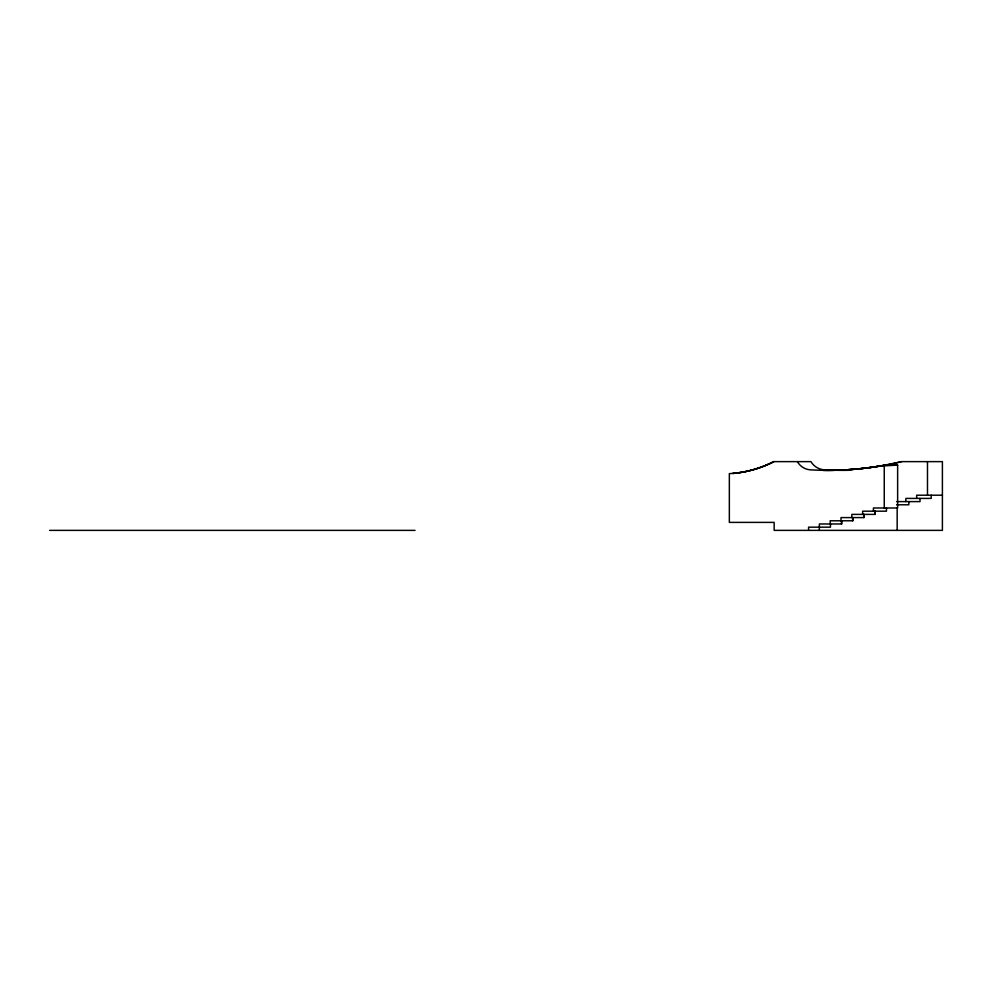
<?xml version="1.0" encoding="UTF-8"?>
<svg xmlns="http://www.w3.org/2000/svg" width="992" height="992" viewBox="0 0 992 992"><rect width="100%" height="100%" fill="white"/><g stroke="black" fill="none" stroke-linecap="round" stroke-linejoin="round"><path stroke-width="1.49" d="M873.431 511.19L873.431 507.991L897.636 507.991L897.636 465.087L879.061 466.178A324.372 318.816 -90 0 1 810.439 469.848A16.529 16.244 -90 0 1 797.357 461.615M897.636 465.087L886.612 464.851A324.409 318.854 -90 0 1 822.666 470.295A335.755 324.31 90 0 0 901.579 461.627L942.4 461.627L942.4 530.373L774.157 530.373L774.157 522.387L729.343 522.387L729.343 473.63L732.877 473.407A117.936 113.906 90 0 0 773.859 461.627L810.935 461.627A16.852 16.852 0 0 0 824.501 469.848A335.928 335.928 0 0 0 848.259 470.307M942.4 495.206L916.67 495.206L916.67 498.406M896.582 501.605L920.018 501.605L920.018 498.406M896.582 504.792L908.833 504.792L908.833 501.605M49.6 530.373L415.04 530.373M931.215 495.206L931.215 498.406L905.857 498.406L905.857 501.605M927.483 461.627L927.483 495.206M897.165 507.991L897.165 530.373M886.451 507.991L886.451 511.19L862.631 511.19L862.631 514.389M884.244 465.26L884.244 507.991M875.254 511.19L875.254 514.389L851.818 514.389L851.818 517.588M874.919 511.19L874.919 514.389M864.069 514.389L864.069 517.588L841.005 517.588L841.005 520.788M863.796 514.389L863.796 517.588M852.872 517.588L852.872 520.788L830.192 520.788L830.192 523.974M852.674 517.588L852.674 520.788M841.687 520.788L841.687 523.974L819.392 523.974L819.305 530.373M841.551 520.788L841.551 523.974M830.49 523.974L830.428 527.174L808.579 527.174L808.579 530.373M901.579 461.627A335.755 324.31 -90 0 1 822.666 470.295M732.877 473.42A114.39 112.418 -90 0 0 773.859 461.615A114.39 112.418 90 0 1 732.877 473.42"/></g></svg>
